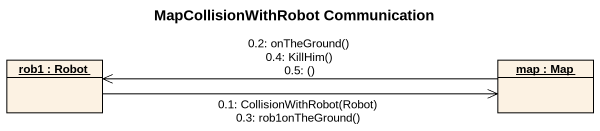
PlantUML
@startuml
title MapCollisionWithRobot Communication
hide circle
hide empty members
object "rob1 : Robot" as rob1
object "map : Map" as map_
rob1 -right-> map_ : 0.1: CollisionWithRobot(Robot)\n0.3: rob1onTheGround()
map_ -left-> rob1 : 0.2: onTheGround()\n0.4: KillHim()\n0.5: ()
@enduml
